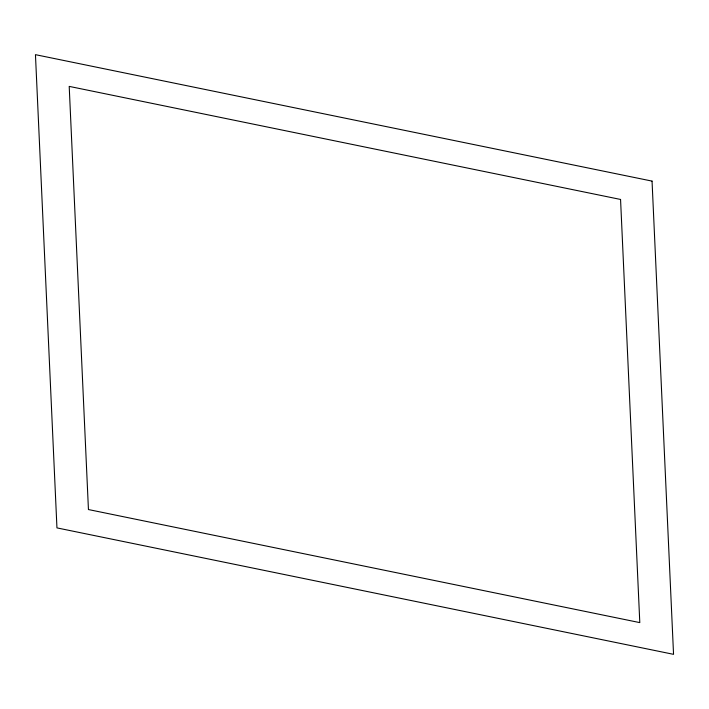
<?xml version="1.0" encoding="UTF-8"?>
<svg xmlns="http://www.w3.org/2000/svg" width="709" height="709" viewBox="0 0 709 709"><rect width="100%" height="100%" fill="white"/><g stroke="black" fill="none" stroke-linecap="round" stroke-linejoin="round"><path stroke-width="1.06" d="M652.05 181.105L35.45 54.664L56.95 527.895L673.55 654.336L652.05 181.105M620.561 199.451L69.207 86.392L88.439 509.549L639.793 622.608L620.561 199.451"/></g></svg>
